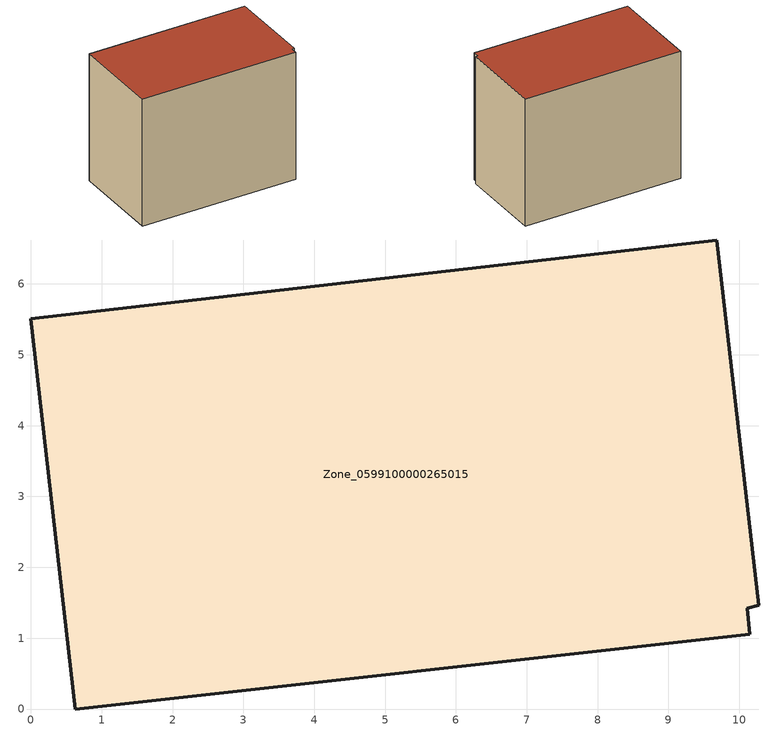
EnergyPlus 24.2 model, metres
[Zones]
Zone_0599100000265015
 floor ground (C_G): 10.27,1.46 10.11,1.42 10.15,1.05 0.63,0 0,5.51 9.68,6.62 z0
 wall outside (C_F): 10.27,1.46 9.68,6.62 0,5.51 0.63,0 10.15,1.05 10.11,1.42 10.27,1.46 z0:7.95
 roof outside (C_R): 10.11,1.42 10.27,1.46 9.68,6.62 0,5.51 0.63,0 10.15,1.05 z7.95
[BUILDING]
Pand.0599100000265015: North Axis=0; Terrain=City; Loads Convergence Tolerance Value=0.04; Temperature Convergence Tolerance Value=0.4; Solar Distribution=FullExterior; Maximum Number of Warmup Days=25; Minimum Number of Warmup Days=1
[Site:Location]
Rotterdam.The.Hague.AP_ZH_NLD Design_Conditions: Latitude=51.96; Longitude=4.45; Time Zone=1; Elevation=-4.5
[SITE:GROUNDTEMPERATURE:BUILDINGSURFACE]
18, 18, 18, 18, 18, 18, 18, 18, 18, 18, 18, 18
[MATERIAL] Thermal Absorptance=0.9; Solar Absorptance=0.7; Visible Absorptance=0.7
Name | Roughness | Thickness | Conductivity | Density | Specific Heat
G.TC.1946-1964 | MediumSmooth | 0.15 | 1 | 540 | 1210
F.TC.1946-1964 | Rough | 0.3 | 0.857143 | 1920 | 840
R.TC.1946-1964 | MediumRough | 0.2 | 0.235294 | 1500 | 1000
[CONSTRUCTION]
C_G: G.TC.1946-1964
C_F: F.TC.1946-1964
C_R: R.TC.1946-1964
[ZONE]
Zone_0599100000265015: Type=1; Multiplier=1; Ceiling Height=Autocalculate; Volume=Autocalculate; Floor Area=autocalculate; Part of Total Floor Area=Yes
[ZONEINFILTRATION:DESIGNFLOWRATE]
Infil_Zone_0599100000265015: Zone or ZoneList or Space or SpaceList=Zone_0599100000265015; Schedule=AlwaysOn; Design Flow Rate Calculation Method=Flow/Area; Flow Rate per Floor Area=0.003; Constant Term Coefficient=1; Temperature Term Coefficient=0; Velocity Term Coefficient=0; Velocity Squared Term Coefficient=0
[HVACTEMPLATE:ZONE:IDEALLOADSAIRSYSTEM]
Zone_0599100000265015: Maximum Heating Supply Air Temperature=50; Minimum Cooling Supply Air Temperature=13; Maximum Heating Supply Air Humidity Ratio=0.0156; Minimum Cooling Supply Air Humidity Ratio=0.0077; Heating Limit=NoLimit; Cooling Limit=NoLimit; Dehumidification Control Type=ConstantSensibleHeatRatio; Cooling Sensible Heat Ratio=0.7; Dehumidification Setpoint=60; Humidification Control Type=None; Humidification Setpoint=30; Outdoor Air Method=None; Outdoor Air Flow Rate per Person=0.00944; Outdoor Air Flow Rate per Zone Floor Area=0; Outdoor Air Flow Rate per Zone=0; Demand Controlled Ventilation Type=None; Outdoor Air Economizer Type=NoEconomizer; Heat Recovery Type=None; Sensible Heat Recovery Effectiveness=0.7; Latent Heat Recovery Effectiveness=0.65
[ZONECONTROL:THERMOSTAT]
ThermostatControl_Zone_0599100000265015: Zone or ZoneList=Zone_0599100000265015; Control Type Schedule=DualSetpointControlType; Control 1=Thermostat_Zone_0599100000265015; Temperature Difference Between Cutout And Setpoint=0
[THERMOSTATSETPOINT:DUALSETPOINT]
Thermostat_Zone_0599100000265015: Heating Setpoint Temperature Schedule=HeatingSetpoint_Zone_0599100000265015; Cooling Setpoint Temperature Schedule=CoolingSetpoint_Zone_0599100000265015
[SCHEDULE:COMPACT]
HeatingSetpoint_Zone_0599100000265015: Through: 12/31, For: AllDays, Until: 24:00, 21
CoolingSetpoint_Zone_0599100000265015: Through: 12/31, For: AllDays, Until: 24:00, 24
DualSetpointControlType: Through: 12/31, For: AllDays, Until: 24:00, 4
AlwaysOn: Through: 12/31, For: AllDays, Until: 24:00, 1
